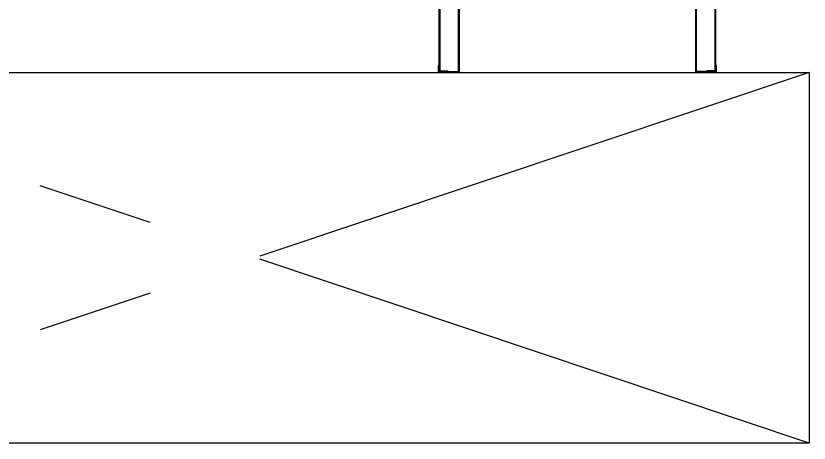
# Model space of a CAD drawing. Header units: millimetres. Extents: x 10000 to 302800, y 6800 to 229018.
# Drawn here: x 181806 to 183518, y 38478 to 39400 of the extents above; entities that cross this region are included whole.
import ezdxf

# ---------------------------------------------------------------- set-up
doc = ezdxf.new("R2010")
doc.units = ezdxf.units.MM
doc.header["$LTSCALE"] = 400
doc.header["$MEASUREMENT"] = 0
doc.linetypes.add('X-ROOM TYPE-SR-2bay corner$0$PHANTOM2', pattern=[1.25, 0.625, -0.125, 0.125, -0.125, 0.125, -0.125])
doc.linetypes.add('X-ROOM TYPE-SR-2bay corner$0$X-ROOM TYPE-HOTEL-DS-1$0$DASHED', pattern=[3, 2, -1])
doc.layers.get('0').update_dxf_attribs({"linetype": 'CONTINUOUS'})
for name, color, linetype in [('A-TXT1', 3, 'CONTINUOUS'), ('X-INT-HOTEL-9F~20F$0$A-DOOR', 4, 'CONTINUOUS'), ('X-ROOM TYPE-SR-2bay corner$0$A-OPEN2', 252, 'X-ROOM TYPE-SR-2bay corner$0$X-ROOM TYPE-HOTEL-DS-1$0$DASHED'), ('X-ROOM TYPE-SR-2bay corner$0$A-WALD', 7, 'CONTINUOUS')]:
    doc.layers.add(name, color=color, linetype=linetype)

# ---------------------------------------------------------------- blocks, each defined once
blk = doc.blocks.new('X-ROOM TYPE-SR-2bay corner')
at = {"layer": 'X-ROOM TYPE-SR-2bay corner$0$A-OPEN2', "linetype": 'X-ROOM TYPE-SR-2bay corner$0$PHANTOM2', "ltscale": 5}
for p, q in [((178738.8, 56871.2), (176348.8, 57671.2)), ((178738.8, 57671.2), (176348.8, 56871.2))]:
    blk.add_line(p, q, dxfattribs=at)
at = {"layer": 'X-ROOM TYPE-SR-2bay corner$0$A-WALD'}
for p, q in [((176348.8, 57671.2), (178738.8, 57671.2)), ((178738.8, 57671.2), (178738.8, 56871.2)), ((178738.8, 56871.2), (176348.8, 56871.2))]:
    blk.add_line(p, q, dxfattribs=at)
blk = doc.blocks.new('*U746')
at = {"layer": 'X-INT-HOTEL-9F~20F$0$A-DOOR', "color": 8}
for p, q in [((570, 0), (30, 0)), ((45, -45), (555, -45)), ((555, -199.9), (45, -199.9))]:
    blk.add_line(p, q, dxfattribs=at)
at = {"layer": 'X-INT-HOTEL-9F~20F$0$A-DOOR'}
for points in [[(411.8, 381.8), (30, 0), (58.3, -28.3), (440.1, 353.6)], [(1.6, -15), (1.6, -15), (1.6, -15), (0, -15), (0, 0), (30, 0), (30, -45), (45, -45), (45, -199.9), (0, -199.9), (0, -184.9), (1.6, -184.9), (1.6, -184.9), (1.6, -184.9), (1.6, -198.3), (43.4, -198.3), (43.4, -46.6), (28.4, -46.6), (28.4, -1.6), (1.6, -1.6)], [(598.4, -15), (598.4, -15), (598.4, -15), (600, -15), (600, 0), (570, 0), (570, -45), (555, -45), (555, -199.9), (600, -199.9), (600, -184.9), (598.4, -184.9), (598.4, -184.9), (598.4, -184.9), (598.4, -198.3), (556.6, -198.3), (556.6, -46.6), (571.6, -46.6), (571.6, -1.6), (598.4, -1.6)]]:
    blk.add_lwpolyline(points, close=True, dxfattribs=at)
at = {"layer": 'X-INT-HOTEL-9F~20F$0$A-DOOR', "color": 8}
for points in [[(20, -198.3), (1.6, -198.3), (1.6, -1.6), (20, -1.6), (20, -3.2), (3.2, -3.2), (3.2, -196.7), (20, -196.7)], [(580, -198.3), (598.4, -198.3), (598.4, -1.6), (580, -1.6), (580, -3.2), (596.8, -3.2), (596.8, -196.7), (580, -196.7)]]:
    blk.add_lwpolyline(points, close=True, dxfattribs=at)
blk.add_arc((30, 0), 540, 0, 45, dxfattribs=at)
blk = doc.blocks.new('X-INT-HOTEL-9F~20F$0$객실 샤프트 점검도어(HOTEL)')
at = {"layer": 'X-INT-HOTEL-9F~20F$0$A-DOOR', "xscale": -1}
blk.add_blockref('*U746', (176223.8, 68571.1), dxfattribs=at)
blk = doc.blocks.new('X-INT-HOTEL-9F~20F')
blk.add_blockref('X-ROOM TYPE-SR-2bay corner', (0, 0.1))
at = {"layer": 'X-INT-HOTEL-9F~20F$0$A-DOOR'}
blk.add_blockref('X-INT-HOTEL-9F~20F$0$객실 샤프트 점검도어(HOTEL)', (2315, -10699.9), dxfattribs=at)
blk = doc.blocks.new('X-BASE-9F')
blk.add_blockref('X-INT-HOTEL-9F~20F', (0, 0))

msp = doc.modelspace()

# ---------------------------------------------------------------- block references
at = {"layer": 'A-TXT1'}
msp.add_blockref('X-BASE-9F', (4779.3, -18393.7), dxfattribs=at)

doc.saveas('drawing.dxf')
